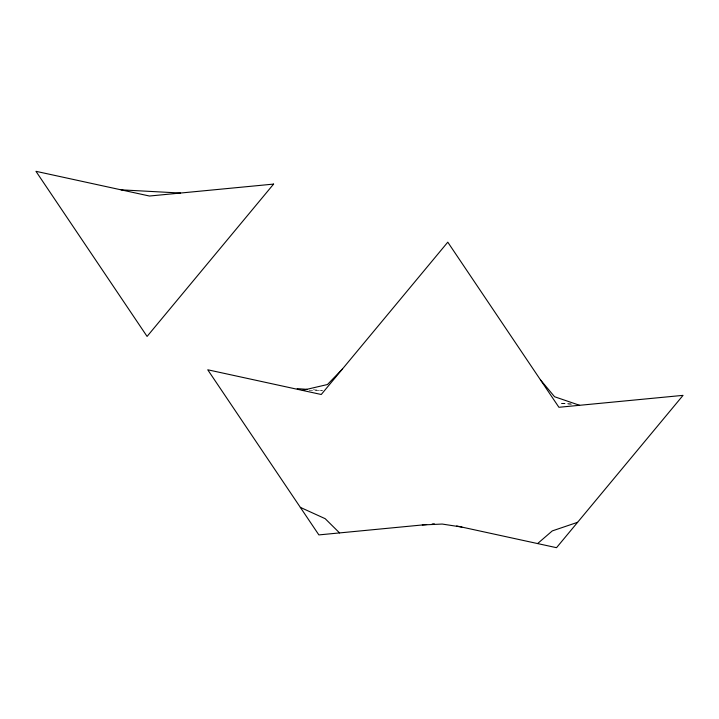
<?xml version="1.0" encoding="UTF-8"?>
<svg xmlns="http://www.w3.org/2000/svg" width="719" height="719" viewBox="0 0 719 719"><rect width="100%" height="100%" fill="white"/><g stroke="black" fill="none" stroke-linecap="round" stroke-linejoin="round"><path stroke-width="0.54" stroke-dasharray="3.6 2.7" d="M309.035 390.399L322.436 390.426L311.471 389.653M571.147 403.638L560.101 403.215L572.018 404.491"/><path stroke-width="1.08" d="M342.352 369.108L327.469 384.521L302.339 390.381M537.605 543.573L552.273 530.91L577.609 522.309M426.664 524.546L318.868 534.909L207.737 369.782L321.258 394.497L447.784 242.168L558.915 407.287L683.05 395.36L556.524 547.689L456.664 525.949M432.11 524.016L434.285 523.809M422.305 524.96L442.185 524.052L461.922 527.09M121.098 189.843L180.505 193.043M297.208 388.646L307.076 389.347M579.604 405.3L554.565 396.744L540.4 379.767M300.344 507.38L325.186 518.687L339.557 532.914M273.606 184.091L147.08 336.429L35.95 171.311L149.471 196.026L273.606 184.091"/></g></svg>
